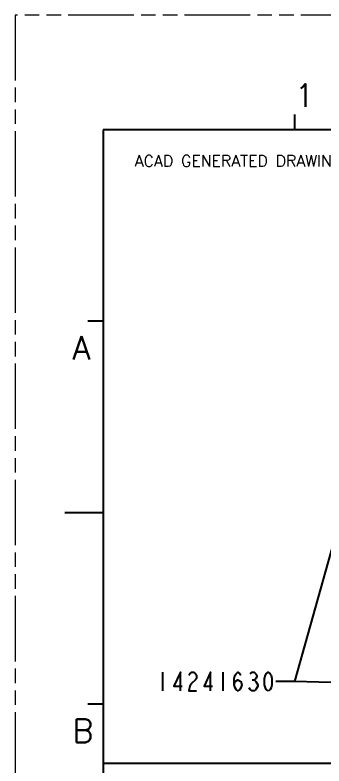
# Model space of a CAD drawing. Header units: millimetres. Extents: x 7 to 507, y -14 to 339.
# Drawn here: x 7.4 to 56.4, y 219.6 to 339 of the extents above; entities that cross this region are included whole.
import ezdxf

# ---------------------------------------------------------------- set-up
doc = ezdxf.new("R2010")
doc.units = ezdxf.units.MM
doc.header["$LTSCALE"] = 23.1
doc.linetypes.add('PHANTOM', pattern=[0.8, 0.45, -0.05, 0.1, -0.05, 0.1, -0.05])
doc.layers.get('0').update_dxf_attribs({"linetype": 'CONTINUOUS'})
doc.layers.add('0PAPERF', color=2, linetype='PHANTOM', lineweight=9, plot=False)
doc.styles.add('SIMPLEX', font='simplex.shx')
doc.styles.get("Standard").update_dxf_attribs({"font": 'simplex.shx', "width": 0.8})
doc.dimstyles.get("Standard").update_dxf_attribs({"dimtxt": 3, "dimasz": 3, "dimexe": 2, "dimexo": 0.35, "dimtad": 1, "dimdec": 3, "dimzin": 0, "dimdsep": 46, "dimtxsty": 'Standard', "dimcen": 0.09, "dimadec": 3, "dimazin": 0, "dimtol": 1, "dimtp": 0.001, "dimtm": 0.001, "dimtfac": 1, "dimtdec": 3, "dimtofl": 0, "dimtmove": 0, "dimatfit": 3, "dimfxl": 0, "dimtolj": 1, "dimtzin": 0, "dimarcsym": 0})

msp = doc.modelspace()

# ---------------------------------------------------------------- linework, layer by layer
for p, q in [((51.7984, 320.7442), (51.7984, 323.1794)), ((491.3508, 320.7442), (21.3585, 320.7442)), ((21.3585, 320.7442), (21.3585, -4.3541)), ((21.3585, 290.3043), (18.9233, 290.3043)), ((21.3585, 259.8644), (15.2705, 259.8644)), ((21.3585, 229.4245), (18.9233, 229.4245))]:
    msp.add_line(p, q)
at = {"color": 2}
for p, q in [((30.777, 234.507), (30.777, 231.507)), ((40.377, 234.507), (40.377, 231.507)), ((45.027, 233.257), (45.327, 233.257))]:
    msp.add_line(p, q, dxfattribs=at)
at = {"color": 7}
msp.add_line((21.3585, 220.0422), (491.3508, 220.0422), dxfattribs=at)
at = {"color": 2}
for points in [[(33.627, 231.507), (33.627, 234.507), (32.577, 232.257), (33.927, 232.257)], [(34.977, 234.007), (35.127, 234.257), (35.427, 234.507), (35.727, 234.507), (36.027, 234.257), (36.177, 234.007), (36.177, 233.507), (36.027, 233.257)], [(38.427, 231.507), (38.427, 234.507), (37.377, 232.257), (38.727, 232.257)], [(42.177, 232.507), (42.327, 233.007), (42.777, 233.257), (43.227, 233.007), (43.377, 232.507), (43.227, 232.007), (43.077, 231.757), (42.777, 231.507), (42.477, 231.757), (42.327, 232.007), (42.177, 232.507), (42.177, 233.507), (42.327, 234.007), (42.477, 234.257), (42.777, 234.507), (43.077, 234.257), (43.227, 234.007)], [(44.727, 234.257), (45.027, 234.507), (45.327, 234.507), (45.627, 234.257), (45.777, 234.007), (45.777, 233.757), (45.627, 233.507), (45.327, 233.257), (45.627, 233.007), (45.777, 232.757), (45.927, 232.507), (45.927, 232.257)], [(47.577, 231.507), (47.277, 231.757), (47.127, 232.007), (46.977, 232.507), (46.977, 233.507), (47.127, 234.007), (47.277, 234.257), (47.577, 234.507), (47.877, 234.257), (48.027, 234.007), (48.177, 233.507), (48.177, 232.507), (48.027, 232.007), (47.877, 231.757), (47.577, 231.507)], [(36.027, 233.257), (35.427, 232.757), (35.127, 232.257), (34.977, 231.507), (36.177, 231.507)], [(45.927, 232.257), (45.627, 231.757), (45.327, 231.507), (45.027, 231.507), (44.727, 231.757), (44.577, 232.007)]]:
    msp.add_lwpolyline(points, dxfattribs=at)
at = {"layer": '0PAPERF'}
for p, q in [((506.6961, 339.0155), (7.3544, 339.0155)), ((7.3544, 339.0155), (7.3544, -14.0949))]:
    msp.add_line(p, q, dxfattribs=at)

# ---------------------------------------------------------------- texts
at = {"style": 'SIMPLEX'}
for s, height, p in [('1', 3.6528, (51.7984, 324.397)), ('A', 3.7015, (16.4881, 284.2163)), ('B', 3.7015, (16.4881, 223.3365))]:
    msp.add_text(s, height=height, dxfattribs=at).set_placement(p)
at = {"color": 3, "style": 'SIMPLEX'}
msp.add_text("ACAD GENERATED DRAWING. DON'T CHANGE BY HAND", height=1.826395, dxfattribs=at).set_placement((26.3708, 314.9002))

# ---------------------------------------------------------------- leaders
at = {"color": 2}
for points in [[(59.1773, 259.4538), (51.777, 233.007), (48.777, 233.007)], [(131.7501, 231.1332), (51.777, 233.007), (48.777, 233.007)]]:
    msp.add_leader(points, dimstyle='Standard', override={"dimtad": 0}, dxfattribs=at)

doc.saveas('drawing.dxf')
